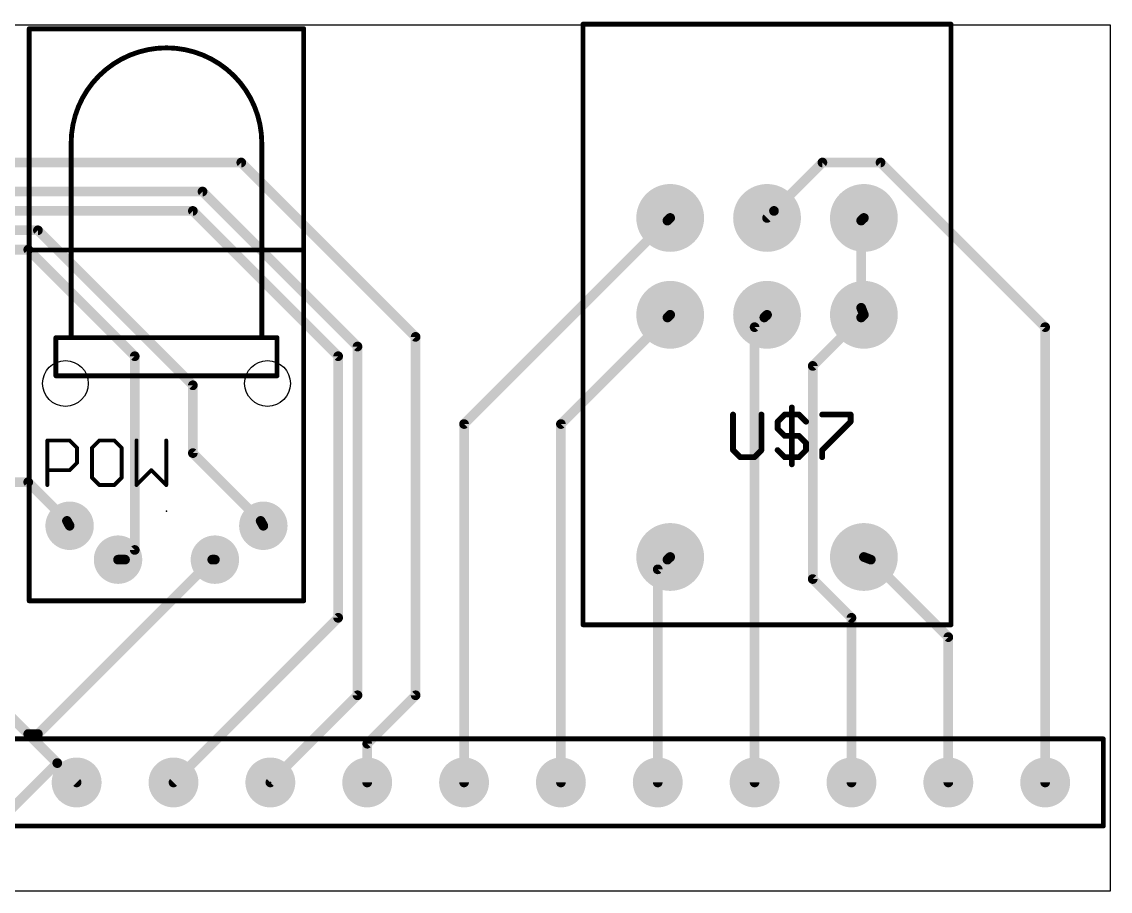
# Model space of a CAD drawing. Extents: x 0 to 68, y -10 to 12.8.
# Drawn here: x 39.46 to 68, y -9.96 to 12.83 of the extents above; entities that cross this region are included whole.
import ezdxf

# ---------------------------------------------------------------- set-up
doc = ezdxf.new("R2010")
doc.units = 0
for name, color, linetype in [('16', 175, 'CONTINUOUS'), ('17', 82, 'CONTINUOUS'), ('20', 7, 'CONTINUOUS'), ('21', 253, 'CONTINUOUS'), ('23', 7, 'CONTINUOUS'), ('25', 253, 'CONTINUOUS')]:
    doc.layers.add(name, color=color, linetype=linetype)

# ---------------------------------------------------------------- blocks, each defined once
blk = doc.blocks.new('ROUNDP')
at = {"const_width": 0.5}
blk.add_lwpolyline([(0, -0.25, 1), (0, 0.25, 1), (0, -0.25)], format="xyb", dxfattribs=at)

msp = doc.modelspace()

# ---------------------------------------------------------------- linework, layer by layer
at = {"layer": '16', "const_width": 0.254}
for points in [[(45.212, 9.144), (27.94, 9.144)], [(49.784, 4.572), (45.212, 9.144)], [(59.182, 7.874), (60.452, 9.144)], [(60.452, 9.144), (61.976, 9.144)], [(61.976, 9.144), (66.294, 4.826)], [(44.196, 8.382), (27.686, 8.382)], [(48.26, 4.318), (44.196, 8.382)], [(43.942, 7.874), (28.956, 7.874)], [(47.752, 4.064), (43.942, 7.874)], [(59.182, 7.874), (59, 7.69)], [(56.388, 7.62), (51.054, 2.286)], [(56.388, 7.62), (56.46, 7.69)], [(61.468, 7.62), (61.54, 7.69)], [(61.468, 5.334), (61.468, 7.62)], [(39.878, 7.366), (29.21, 7.366)], [(43.942, 3.302), (39.878, 7.366)], [(39.624, 6.858), (29.464, 6.858)], [(42.418, 4.064), (39.624, 6.858)], [(61.468, 5.334), (61.54, 5.15)], [(56.388, 5.08), (53.594, 2.286)], [(56.388, 5.08), (56.46, 5.15)], [(58.928, 5.08), (58.674, 4.826)], [(58.928, 5.08), (59, 5.15)], [(61.468, 5.08), (60.198, 3.81)], [(61.468, 5.08), (61.54, 5.15)], [(58.674, 4.826), (58.674, -7.112)], [(66.294, 4.826), (66.294, -7.112)], [(49.784, -4.826), (49.784, 4.572)], [(48.26, -4.826), (48.26, 4.318)], [(42.418, -1.016), (42.418, 4.064)], [(47.752, -2.794), (47.752, 4.064)], [(60.198, 3.81), (60.198, -1.778)], [(43.942, 1.524), (43.942, 3.302)], [(51.054, 2.286), (51.054, -7.112)], [(53.594, 2.286), (53.594, -7.112)], [(45.72, -0.254), (43.942, 1.524)], [(39.624, 0.762), (38.354, 0.762)], [(40.64, -0.254), (39.624, 0.762)], [(40.64, -0.254), (40.71, -0.381)], [(45.72, -0.254), (45.79, -0.381)], [(42.164, -1.27), (42.418, -1.016)], [(56.388, -1.27), (56.46, -1.2)], [(61.722, -1.27), (61.54, -1.2)], [(39.878, -5.842), (44.45, -1.27)], [(42.164, -1.27), (41.98, -1.27)], [(44.45, -1.27), (44.52, -1.27)], [(56.388, -1.27), (56.134, -1.524)], [(56.134, -1.524), (56.134, -7.112)], [(61.722, -1.27), (63.754, -3.302)], [(60.198, -1.778), (61.214, -2.794)], [(43.434, -7.112), (47.752, -2.794)], [(61.214, -2.794), (61.214, -7.112)], [(39.624, -5.842), (37.084, -3.302)], [(63.754, -3.302), (63.754, -7.112)], [(45.974, -7.112), (48.26, -4.826)], [(48.514, -6.096), (49.784, -4.826)], [(40.386, -6.604), (39.624, -5.842)], [(39.624, -5.842), (39.878, -5.842)], [(48.514, -7.112), (48.514, -6.096)], [(40.386, -6.604), (38.862, -8.128)], [(40.894, -7.112), (40.386, -6.604)]]:
    msp.add_lwpolyline(points, dxfattribs=at)
at = {"layer": '16', "const_width": 0.127}
for points in [[(45.2569, 9.1889, 1), (45.1671, 9.0991)], [(45.212, 9.0805, 1), (45.212, 9.2075)], [(60.452, 9.2075, 1), (60.452, 9.0805)], [(60.4969, 9.0991, 1), (60.4071, 9.1889)], [(62.0209, 9.1889, 1), (61.9311, 9.0991)], [(61.976, 9.0805, 1), (61.976, 9.2075)], [(44.2409, 8.4269, 1), (44.1511, 8.3371)], [(44.196, 8.3185, 1), (44.196, 8.4455)], [(43.9869, 7.9189, 1), (43.8971, 7.8291)], [(43.942, 7.8105, 1), (43.942, 7.9375)], [(59.2271, 7.8293, 1), (59.1369, 7.9187)], [(56.3437, 7.6655, 1), (56.4323, 7.5745)], [(56.4329, 7.5751, 1), (56.3431, 7.6649)], [(56.5043, 7.6445, 1), (56.4157, 7.7355)], [(58.9549, 7.7347, 1), (59.0451, 7.6453)], [(59.1371, 7.9189, 1), (59.2269, 7.8291)], [(61.5315, 7.62, 1), (61.4045, 7.62)], [(61.4237, 7.6655, 1), (61.5123, 7.5745)], [(61.5843, 7.6445, 1), (61.4957, 7.7355)], [(39.9229, 7.4109, 1), (39.8331, 7.3211)], [(39.878, 7.3025, 1), (39.878, 7.4295)], [(39.6689, 6.9029, 1), (39.5791, 6.8131)], [(39.624, 6.7945, 1), (39.624, 6.9215)], [(61.5271, 5.3571, 1), (61.4089, 5.3109)], [(56.3437, 5.1255, 1), (56.4323, 5.0345)], [(56.4329, 5.0351, 1), (56.3431, 5.1249)], [(56.5043, 5.1045, 1), (56.4157, 5.1955)], [(58.8837, 5.1255, 1), (58.9723, 5.0345)], [(58.9729, 5.0351, 1), (58.8831, 5.1249)], [(59.0443, 5.1045, 1), (58.9557, 5.1955)], [(61.4045, 5.334, 1), (61.5315, 5.334)], [(61.4237, 5.1255, 1), (61.5123, 5.0345)], [(61.5129, 5.0351, 1), (61.4231, 5.1249)], [(61.4809, 5.1269, 1), (61.5991, 5.1731)], [(61.5843, 5.1045, 1), (61.4957, 5.1955)], [(58.7375, 4.826, 1), (58.6105, 4.826)], [(58.6291, 4.8709, 1), (58.7189, 4.7811)], [(66.3575, 4.826, 1), (66.2305, 4.826)], [(66.2491, 4.7811, 1), (66.3389, 4.8709)], [(49.8475, 4.572, 1), (49.7205, 4.572)], [(49.7391, 4.5271, 1), (49.8289, 4.6169)], [(48.3235, 4.318, 1), (48.1965, 4.318)], [(48.2151, 4.2731, 1), (48.3049, 4.3629)], [(42.4815, 4.064, 1), (42.3545, 4.064)], [(42.3731, 4.0191, 1), (42.4629, 4.1089)], [(47.8155, 4.064, 1), (47.6885, 4.064)], [(47.7071, 4.0191, 1), (47.7969, 4.1089)], [(60.2615, 3.81, 1), (60.1345, 3.81)], [(60.1531, 3.8549, 1), (60.2429, 3.7651)], [(44.0055, 3.302, 1), (43.8785, 3.302)], [(43.8971, 3.2571, 1), (43.9869, 3.3469)], [(51.1175, 2.286, 1), (50.9905, 2.286)], [(51.0091, 2.3309, 1), (51.0989, 2.2411)], [(53.6575, 2.286, 1), (53.5305, 2.286)], [(53.5491, 2.3309, 1), (53.6389, 2.2411)], [(43.9869, 1.5689, 1), (43.8971, 1.4791)], [(43.8785, 1.524, 1), (44.0055, 1.524)], [(39.6689, 0.8069, 1), (39.5791, 0.7171)], [(39.624, 0.6985, 1), (39.624, 0.8255)], [(40.6956, -0.2233, 1), (40.5844, -0.2847)], [(40.5951, -0.2989, 1), (40.6849, -0.2091)], [(45.7756, -0.2233, 1), (45.6644, -0.2847)], [(45.6751, -0.2989, 1), (45.7649, -0.2091)], [(40.6544, -0.4117, 1), (40.7656, -0.3503)], [(45.7344, -0.4117, 1), (45.8456, -0.3503)], [(42.3545, -1.016, 1), (42.4815, -1.016)], [(42.4629, -1.0609, 1), (42.3731, -0.9711)], [(56.5043, -1.2455, 1), (56.4157, -1.1545)], [(61.5628, -1.1407, 1), (61.5172, -1.2593)], [(41.98, -1.2065, 1), (41.98, -1.3335)], [(42.1191, -1.2251, 1), (42.2089, -1.3149)], [(42.164, -1.3335, 1), (42.164, -1.2065)], [(44.45, -1.2065, 1), (44.45, -1.3335)], [(44.4949, -1.3149, 1), (44.4051, -1.2251)], [(44.52, -1.3335, 1), (44.52, -1.2065)], [(56.1975, -1.524, 1), (56.0705, -1.524)], [(56.0891, -1.4791, 1), (56.1789, -1.5689)], [(56.3437, -1.2245, 1), (56.4323, -1.3155)], [(56.4329, -1.3149, 1), (56.3431, -1.2251)], [(61.7669, -1.2251, 1), (61.6771, -1.3149)], [(61.6992, -1.3293, 1), (61.7448, -1.2107)], [(60.2429, -1.7331, 1), (60.1531, -1.8229)], [(60.1345, -1.778, 1), (60.2615, -1.778)], [(47.6885, -2.794, 1), (47.8155, -2.794)], [(47.7969, -2.8389, 1), (47.7071, -2.7491)], [(61.2775, -2.794, 1), (61.1505, -2.794)], [(61.1691, -2.8389, 1), (61.2589, -2.7491)], [(63.8175, -3.302, 1), (63.6905, -3.302)], [(63.7091, -3.3469, 1), (63.7989, -3.2571)], [(48.1965, -4.826, 1), (48.3235, -4.826)], [(48.3049, -4.8709, 1), (48.2151, -4.7811)], [(49.7205, -4.826, 1), (49.8475, -4.826)], [(49.8289, -4.8709, 1), (49.7391, -4.7811)], [(39.6689, -5.7971, 1), (39.5791, -5.8869)], [(39.624, -5.7785, 1), (39.624, -5.9055)], [(39.5791, -5.8869, 1), (39.6689, -5.7971)], [(39.8331, -5.7971, 1), (39.9229, -5.8869)], [(39.878, -5.9055, 1), (39.878, -5.7785)], [(48.5775, -6.096, 1), (48.4505, -6.096)], [(48.4691, -6.0511, 1), (48.5589, -6.1409)], [(40.4309, -6.5591, 1), (40.3411, -6.6489)], [(40.4309, -6.6489, 1), (40.3411, -6.5591)], [(40.3411, -6.6489, 1), (40.4309, -6.5591)], [(40.8491, -7.1569, 1), (40.9389, -7.0671)], [(43.3891, -7.0671, 1), (43.4789, -7.1569)], [(45.9291, -7.0671, 1), (46.0189, -7.1569)], [(48.4505, -7.112, 1), (48.5775, -7.112)], [(50.9905, -7.112, 1), (51.1175, -7.112)], [(53.5305, -7.112, 1), (53.6575, -7.112)], [(56.0705, -7.112, 1), (56.1975, -7.112)], [(58.6105, -7.112, 1), (58.7375, -7.112)], [(61.1505, -7.112, 1), (61.2775, -7.112)], [(63.6905, -7.112, 1), (63.8175, -7.112)], [(66.2305, -7.112, 1), (66.3575, -7.112)]]:
    msp.add_lwpolyline(points, format="xyb", dxfattribs=at)
at = {"layer": '20'}
for p, q in [((0, 12.75), (68, 12.75)), ((68, 12.75), (68, -9.964)), ((68, -9.964), (0, -9.964))]:
    msp.add_line(p, q, dxfattribs=at)
for centre in [(40.6, 3.35), (45.9, 3.35)]:
    msp.add_circle(centre, 0.6, dxfattribs=at)
at = {"layer": '21'}
for points, const_width in [([(39.6818, 12.65, 1), (39.6182, 12.65)], 0.0635), ([(39.65, 12.6818, 1), (39.65, 12.6182)], 0.0635), ([(46.8818, 12.65, 1), (46.8182, 12.65)], 0.0635), ([(46.85, 12.6182, 1), (46.85, 12.6818)], 0.0635), ([(54.174, 12.8018, 1), (54.174, 12.7383)], 0.0635), ([(54.2058, 12.77, 1), (54.1422, 12.77)], 0.0635), ([(63.8578, 12.77, 1), (63.7942, 12.77)], 0.0635), ([(63.826, 12.7383, 1), (63.826, 12.8018)], 0.0635), ([(45.75, 9.65, 1), (40.75, 9.65)], 0.127), ([(40.7818, 9.65, 1), (40.7182, 9.65)], 0.0635), ([(45.7818, 9.65, 1), (45.7182, 9.65)], 0.0635), ([(40.7182, 9.65, 1), (40.7818, 9.65)], 0.0635), ([(45.7182, 9.65, 1), (45.7818, 9.65)], 0.0635), ([(39.6818, 6.85, 1), (39.6182, 6.85)], 0.0635), ([(39.6182, 6.85, 1), (39.6818, 6.85)], 0.0635), ([(39.65, 6.8818, 1), (39.65, 6.8183)], 0.0635), ([(46.8818, 6.85, 1), (46.8182, 6.85)], 0.0635), ([(46.8182, 6.85, 1), (46.8818, 6.85)], 0.0635), ([(46.85, 6.8183, 1), (46.85, 6.8818)], 0.0635), ([(40.3818, 4.55, 1), (40.3182, 4.55)], 0.0635), ([(40.35, 4.5817, 1), (40.35, 4.5183)], 0.0635), ([(40.75, 4.5817, 1), (40.75, 4.5183)], 0.0635), ([(40.7182, 4.55, 1), (40.7818, 4.55)], 0.0635), ([(40.75, 4.5183, 1), (40.75, 4.5817)], 0.0635), ([(45.75, 4.5817, 1), (45.75, 4.5183)], 0.0635), ([(45.7182, 4.55, 1), (45.7818, 4.55)], 0.0635), ([(45.75, 4.5183, 1), (45.75, 4.5817)], 0.0635), ([(46.1818, 4.55, 1), (46.1183, 4.55)], 0.0635), ([(46.15, 4.5183, 1), (46.15, 4.5817)], 0.0635), ([(40.3182, 3.55, 1), (40.3818, 3.55)], 0.0635), ([(40.35, 3.5818, 1), (40.35, 3.5183)], 0.0635), ([(46.1183, 3.55, 1), (46.1818, 3.55)], 0.0635), ([(46.15, 3.5183, 1), (46.15, 3.5818)], 0.0635), ([(40.1512, 1.8552, 1), (40.1004, 1.8552)], 0.0508), ([(40.1258, 1.8806, 1), (40.1258, 1.8298)], 0.0508), ([(40.7285, 1.8732, 1), (40.6925, 1.8372)], 0.0508), ([(40.7105, 1.8298, 1), (40.7105, 1.8806)], 0.0508), ([(41.4901, 1.8806, 1), (41.4901, 1.8298)], 0.0508), ([(41.5081, 1.8372, 1), (41.4721, 1.8732)], 0.0508), ([(41.8979, 1.8732, 1), (41.8619, 1.8372)], 0.0508), ([(41.8799, 1.8298, 1), (41.8799, 1.8806)], 0.0508), ([(42.49, 1.8552, 1), (42.4392, 1.8552)], 0.0508), ([(43.2696, 1.8552, 1), (43.2188, 1.8552)], 0.0508), ([(40.9308, 1.6603, 1), (40.88, 1.6603)], 0.0508), ([(40.8874, 1.6423, 1), (40.9234, 1.6783)], 0.0508), ([(41.2772, 1.6783, 1), (41.3132, 1.6423)], 0.0508), ([(41.3206, 1.6603, 1), (41.2698, 1.6603)], 0.0508), ([(42.1002, 1.6603, 1), (42.0494, 1.6603)], 0.0508), ([(42.0568, 1.6423, 1), (42.0928, 1.6783)], 0.0508), ([(40.88, 1.2705, 1), (40.9308, 1.2705)], 0.0508), ([(40.9234, 1.2525, 1), (40.8874, 1.2885)], 0.0508), ([(40.1258, 1.101, 1), (40.1258, 1.0502)], 0.0508), ([(40.6925, 1.0936, 1), (40.7285, 1.0576)], 0.0508), ([(40.7105, 1.0502, 1), (40.7105, 1.101)], 0.0508), ([(41.3132, 0.8987, 1), (41.2772, 0.8627)], 0.0508), ([(41.2698, 0.8807, 1), (41.3206, 0.8807)], 0.0508), ([(42.0494, 0.8807, 1), (42.1002, 0.8807)], 0.0508), ([(42.0928, 0.8627, 1), (42.0568, 0.8987)], 0.0508), ([(42.8724, 1.0936, 1), (42.8364, 1.0576)], 0.0508), ([(42.8724, 1.0576, 1), (42.8364, 1.0936)], 0.0508), ([(40.1004, 0.6858, 1), (40.1512, 0.6858)], 0.0508), ([(41.4901, 0.7112, 1), (41.4901, 0.6604)], 0.0508), ([(41.4721, 0.6678, 1), (41.5081, 0.7038)], 0.0508), ([(41.8619, 0.7038, 1), (41.8979, 0.6678)], 0.0508), ([(41.8799, 0.6604, 1), (41.8799, 0.7112)], 0.0508), ([(42.4466, 0.7038, 1), (42.4826, 0.6678)], 0.0508), ([(42.4392, 0.6858, 1), (42.49, 0.6858)], 0.0508), ([(43.2188, 0.6858, 1), (43.2696, 0.6858)], 0.0508), ([(43.2262, 0.6678, 1), (43.2622, 0.7038)], 0.0508), ([(39.65, -2.3182, 1), (39.65, -2.3818)], 0.0635), ([(39.6182, -2.35, 1), (39.6818, -2.35)], 0.0635), ([(46.8182, -2.35, 1), (46.8818, -2.35)], 0.0635), ([(46.85, -2.3818, 1), (46.85, -2.3182)], 0.0635), ([(54.174, -2.9463, 1), (54.174, -3.0098)], 0.0635), ([(54.1422, -2.978, 1), (54.2058, -2.978)], 0.0635), ([(63.7942, -2.978, 1), (63.8578, -2.978)], 0.0635), ([(63.826, -3.0098, 1), (63.826, -2.9463)], 0.0635), ([(67.8498, -5.969, 1), (67.7862, -5.969)], 0.0635), ([(67.818, -6.0008, 1), (67.818, -5.9373)], 0.0635), ([(67.7862, -8.255, 1), (67.8498, -8.255)], 0.0635), ([(67.818, -8.2868, 1), (67.818, -8.2233)], 0.0635)]:
    msp.add_lwpolyline(points, format="xyb", dxfattribs=dict(at, const_width=const_width))
for points, const_width in [([(39.65, 6.85), (39.65, 12.65)], 0.127), ([(39.65, 12.65), (46.85, 12.65)], 0.127), ([(46.85, 12.65), (46.85, 6.85)], 0.127), ([(54.174, 12.77), (63.826, 12.77)], 0.127), ([(54.174, -2.978), (54.174, 12.77)], 0.127), ([(63.826, 12.77), (63.826, -2.978)], 0.127), ([(40.75, 4.55), (40.75, 9.65)], 0.127), ([(45.75, 9.65), (45.75, 4.55)], 0.127), ([(39.65, -2.35), (39.65, 6.85)], 0.127), ([(39.65, 6.85), (46.85, 6.85)], 0.127), ([(46.85, 6.85), (46.85, -2.35)], 0.127), ([(40.35, 3.55), (40.35, 4.55)], 0.127), ([(40.35, 4.55), (40.75, 4.55)], 0.127), ([(40.75, 4.55), (45.75, 4.55)], 0.127), ([(45.75, 4.55), (46.15, 4.55)], 0.127), ([(46.15, 4.55), (46.15, 3.55)], 0.127), ([(46.15, 3.55), (40.35, 3.55)], 0.127), ([(40.1258, 0.6858), (40.1258, 1.8552)], 0.1016), ([(40.1258, 1.8552), (40.7105, 1.8552)], 0.1016), ([(40.7105, 1.8552), (40.9054, 1.6603)], 0.1016), ([(41.4901, 1.8552), (41.2952, 1.6603)], 0.1016), ([(41.8799, 1.8552), (41.4901, 1.8552)], 0.1016), ([(42.0748, 1.6603), (41.8799, 1.8552)], 0.1016), ([(42.4646, 1.8552), (42.4646, 0.6858)], 0.1016), ([(43.2442, 0.6858), (43.2442, 1.8552)], 0.1016), ([(40.9054, 1.6603), (40.9054, 1.2705)], 0.1016), ([(41.2952, 1.6603), (41.2952, 0.8807)], 0.1016), ([(42.0748, 0.8807), (42.0748, 1.6603)], 0.1016), ([(40.9054, 1.2705), (40.7105, 1.0756)], 0.1016), ([(40.7105, 1.0756), (40.1258, 1.0756)], 0.1016), ([(41.2952, 0.8807), (41.4901, 0.6858)], 0.1016), ([(41.8799, 0.6858), (42.0748, 0.8807)], 0.1016), ([(42.4646, 0.6858), (42.8544, 1.0756)], 0.1016), ([(42.8544, 1.0756), (43.2442, 0.6858)], 0.1016), ([(41.4901, 0.6858), (41.8799, 0.6858)], 0.1016), ([(46.85, -2.35), (39.65, -2.35)], 0.127), ([(63.826, -2.978), (54.174, -2.978)], 0.127), ([(67.818, -5.969), (32.004, -5.969)], 0.127), ([(67.818, -8.255), (67.818, -5.969)], 0.127), ([(32.004, -8.255), (67.818, -8.255)], 0.127)]:
    msp.add_lwpolyline(points, dxfattribs=dict(at, const_width=const_width))
at = {"layer": '23'}
for p in [(59, 5.15), (43.25, 0), (45.974, -7.112)]:
    msp.add_point(p, dxfattribs=at)
at = {"layer": '25', "const_width": 0.1524}
for points in [[(58.108, 2.5348), (58.108, 1.6026)], [(58.8537, 1.6026), (58.8537, 2.5348)], [(59.2774, 2.3483), (59.4638, 2.5348)], [(59.4638, 2.5348), (59.8367, 2.5348)], [(59.6502, 2.7212), (59.6502, 1.2298)], [(59.8367, 2.5348), (60.0231, 2.3483)], [(60.4468, 2.5348), (61.1925, 2.5348)], [(61.1925, 2.5348), (61.1925, 2.3483)], [(59.2774, 2.1619), (59.2774, 2.3483)], [(61.1925, 2.3483), (60.4468, 1.6026)], [(59.4638, 1.9755), (59.2774, 2.1619)], [(59.8367, 1.9755), (59.4638, 1.9755)], [(60.0231, 1.7891), (59.8367, 1.9755)], [(60.0231, 1.6026), (60.0231, 1.7891)], [(58.108, 1.6026), (58.2944, 1.4162)], [(58.2944, 1.4162), (58.6673, 1.4162)], [(58.6673, 1.4162), (58.8537, 1.6026)], [(59.2774, 1.6026), (59.4638, 1.4162)], [(59.4638, 1.4162), (59.8367, 1.4162)], [(59.8367, 1.4162), (60.0231, 1.6026)], [(60.4468, 1.6026), (60.4468, 1.4162)]]:
    msp.add_lwpolyline(points, dxfattribs=at)
at = {"layer": '25', "const_width": 0.0762}
for points in [[(58.1461, 2.5348, 1), (58.0699, 2.5348)], [(58.8918, 2.5348, 1), (58.8156, 2.5348)], [(59.4638, 2.5729, 1), (59.4638, 2.4967)], [(59.4908, 2.5078, 1), (59.4369, 2.5617)], [(59.6883, 2.7212, 1), (59.6121, 2.7212)], [(59.8636, 2.5617, 1), (59.8097, 2.5078)], [(59.8367, 2.4967, 1), (59.8367, 2.5729)], [(60.4468, 2.5729, 1), (60.4468, 2.4967)], [(61.2306, 2.5348, 1), (61.1544, 2.5348)], [(61.1925, 2.4967, 1), (61.1925, 2.5729)], [(59.3155, 2.3483, 1), (59.2393, 2.3483)], [(59.2505, 2.3753, 1), (59.3043, 2.3214)], [(59.9962, 2.3214, 1), (60.05, 2.3753)], [(61.1544, 2.3483, 1), (61.2306, 2.3483)], [(61.2194, 2.3214, 1), (61.1656, 2.3753)], [(59.2393, 2.1619, 1), (59.3155, 2.1619)], [(59.3043, 2.1888, 1), (59.2505, 2.135)], [(59.4638, 2.0136, 1), (59.4638, 1.9374)], [(59.4369, 1.9485, 1), (59.4908, 2.0024)], [(59.8636, 2.0024, 1), (59.8097, 1.9485)], [(59.8367, 1.9374, 1), (59.8367, 2.0136)], [(60.0612, 1.7891, 1), (59.985, 1.7891)], [(59.9962, 1.7621, 1), (60.05, 1.816)], [(58.1349, 1.6296, 1), (58.0811, 1.5757)], [(58.0699, 1.6026, 1), (58.1461, 1.6026)], [(58.2944, 1.4543, 1), (58.2944, 1.3781)], [(58.2675, 1.3893, 1), (58.3214, 1.4431)], [(58.6403, 1.4431, 1), (58.6942, 1.3893)], [(58.6673, 1.3781, 1), (58.6673, 1.4543)], [(58.8156, 1.6026, 1), (58.8918, 1.6026)], [(58.8806, 1.5757, 1), (58.8268, 1.6296)], [(59.3043, 1.6296, 1), (59.2505, 1.5757)], [(59.4638, 1.4543, 1), (59.4638, 1.3781)], [(59.4369, 1.3893, 1), (59.4908, 1.4431)], [(59.8097, 1.4431, 1), (59.8636, 1.3893)], [(59.8367, 1.3781, 1), (59.8367, 1.4543)], [(59.985, 1.6026, 1), (60.0612, 1.6026)], [(60.05, 1.5757, 1), (59.9962, 1.6296)], [(60.4849, 1.6026, 1), (60.4087, 1.6026)], [(60.4199, 1.6296, 1), (60.4737, 1.5757)], [(60.4087, 1.4162, 1), (60.4849, 1.4162)], [(59.6121, 1.2298, 1), (59.6883, 1.2298)]]:
    msp.add_lwpolyline(points, format="xyb", dxfattribs=at)

# ---------------------------------------------------------------- block references
at = {"layer": '17', "rotation": 90}
for p, xscale, yscale in [((56.46, 7.69), 1.778, 1.778), ((56.46, 7.69), 1.778, 1.778), ((59, 7.69), 1.778, 1.778), ((59, 7.69), 1.778, 1.778), ((61.54, 7.69), 1.778, 1.778), ((61.54, 7.69), 1.778, 1.778), ((56.46, 5.15), 1.778, 1.778), ((56.46, 5.15), 1.778, 1.778), ((59, 5.15), 1.778, 1.778), ((59, 5.15), 1.778, 1.778), ((61.54, 5.15), 1.778, 1.778), ((61.54, 5.15), 1.778, 1.778), ((40.71, -0.381), 1.27, 1.27), ((40.71, -0.381), 1.27, 1.27), ((45.79, -0.381), 1.27, 1.27), ((45.79, -0.381), 1.27, 1.27), ((56.46, -1.2), 1.778, 1.778), ((56.46, -1.2), 1.778, 1.778), ((61.54, -1.2), 1.778, 1.778), ((61.54, -1.2), 1.778, 1.778), ((41.98, -1.27), 1.27, 1.27), ((41.98, -1.27), 1.27, 1.27), ((44.52, -1.27), 1.27, 1.27), ((44.52, -1.27), 1.27, 1.27), ((40.894, -7.112), 1.308, 1.308), ((40.894, -7.112), 1.308, 1.308), ((43.434, -7.112), 1.308, 1.308), ((43.434, -7.112), 1.308, 1.308), ((45.974, -7.112), 1.308, 1.308), ((45.974, -7.112), 1.308, 1.308), ((48.514, -7.112), 1.308, 1.308), ((48.514, -7.112), 1.308, 1.308), ((58.674, -7.112), 1.308, 1.308), ((58.674, -7.112), 1.308, 1.308), ((61.214, -7.112), 1.308, 1.308), ((61.214, -7.112), 1.308, 1.308), ((63.754, -7.112), 1.308, 1.308), ((63.754, -7.112), 1.308, 1.308), ((66.294, -7.112), 1.308, 1.308), ((66.294, -7.112), 1.308, 1.308)]:
    msp.add_blockref('ROUNDP', p, dxfattribs=dict(at, xscale=xscale, yscale=yscale))
at = {"layer": '17', "xscale": 1.308, "yscale": 1.308}
for p in [(51.054, -7.112), (51.054, -7.112), (53.594, -7.112), (53.594, -7.112), (56.134, -7.112), (56.134, -7.112)]:
    msp.add_blockref('ROUNDP', p, dxfattribs=at)

doc.saveas('drawing.dxf')
